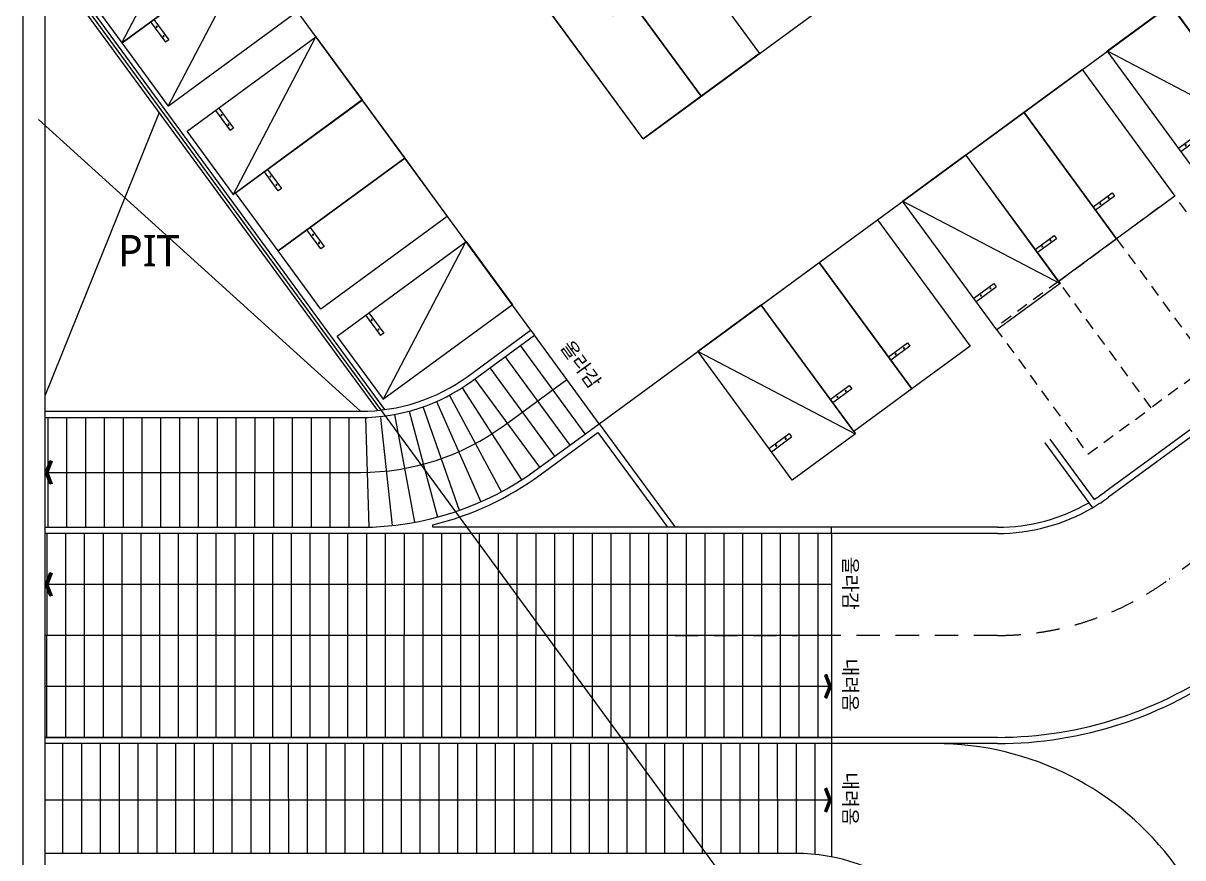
# Model space of a CAD drawing. Header units: millimetres. Extents: x 75184266 to 76346726, y -35077925 to -33679385.
# Drawn here: x 75313281 to 75350275, y -34583339 to -34556720 of the extents above; entities that cross this region are included whole.
import ezdxf
from ezdxf.enums import TextEntityAlignment as Align

# ---------------------------------------------------------------- set-up
doc = ezdxf.new("R2010")
doc.units = ezdxf.units.MM
doc.header["$LTSCALE"] = 50
doc.header["$MEASUREMENT"] = 0
doc.linetypes.add('XR-지하3층$0$-HID', pattern=[2.5, 1.5, -1])
doc.linetypes.add('XR-지하3층$0$HD', pattern=[2.5, 1.5, -1])
doc.layers.get('0').update_dxf_attribs({"linetype": 'CONTINUOUS'})
doc.layers.add('XR-지하3층$0$일반주차', color=8, linetype='CONTINUOUS')
doc.layers.add('XR-지하3층$0$확장형주차', color=8, linetype='CONTINUOUS')
doc.layers.add('건축', color=8, linetype='CONTINUOUS', plot=False)
doc.styles.add('XR-지하3층$0$맑은고딕', font='')
doc.styles.add('XR-지하3층$0$유형1', font='')
doc.styles.get('XR-지하3층$0$맑은고딕').set_extended_font_data('Malgun Gothic')
doc.styles.get('XR-지하3층$0$유형1').set_extended_font_data('Malgun Gothic')

# ---------------------------------------------------------------- blocks, each defined once
blk = doc.blocks.new('XR-지하3층$0$ARROWX')
blk.add_lwpolyline([(-0.2, -0.5), (-0.293, -0.463), (-0.108, 0), (-0.293, 0.463), (-0.2, 0.5), (0, 0)], close=True)
for points in [[(-0.2, 0.5), (-0.293, 0.463), (0, 0), (-0.108, 0)], [(0, 0), (-0.108, 0), (-0.2, -0.5), (-0.293, -0.463)]]:
    blk.add_solid(points)
blk = doc.blocks.new('XR-지하3층$0$일반형 주차')
at = {"layer": 'XR-지하3층$0$일반주차'}
for p, q in [((750, 3865), (0, 3865)), ((0, 3735), (750, 3735)), ((750, 3735), (750, 3865))]:
    blk.add_line(p, q, dxfattribs=at)
blk.add_lwpolyline([(2300, 5000), (0, 5000), (0, 0), (2300, 0)], close=True, dxfattribs=at)
for centre in [(238, 3800), (563, 3800)]:
    blk.add_circle(centre, 17.5, dxfattribs=at)
blk = doc.blocks.new('XR-지하3층$0$확장형 주차')
at = {"layer": 'XR-지하3층$0$확장형주차', "color": 7}
for p, q in [((0, 3965), (800, 3965)), ((0, 3835), (800, 3835)), ((800, 3835), (800, 3965))]:
    blk.add_line(p, q, dxfattribs=at)
blk.add_lwpolyline([(2500, 5100), (0, 0)], dxfattribs=at)
blk.add_lwpolyline([(2500, 5091), (0, 5091), (0, -9), (2500, -9)], close=True, dxfattribs=at)
for centre in [(238, 3900), (613, 3900)]:
    blk.add_circle(centre, 17.5, dxfattribs=at)

msp = doc.modelspace()

# ---------------------------------------------------------------- linework, layer by layer
at = {"layer": '건축', "ltscale": 1000}
for p, q in [((75313281.3, -34601924.1), (75313281.6, -34517008)), ((75313981.3, -34601695), (75313981.6, -34517362.8)), ((75368422.8, -34556549.5), (75347791.2, -34571674.5, 0)), ((75368379.3, -34556828.4), (75347909.5, -34571835.8)), ((75317616.7, -34559571.7), (75313981.4, -34568585.1)), ((75313775, -34559788.7), (75324043, -34569096.9)), ((75331212.2, -34569820.4), (75329142.8, -34566997.8)), ((75330728.3, -34570175.2), (75328658.9, -34567352.5)), ((75330244.5, -34570530), (75328175, -34567707.3)), ((75329760.6, -34570884.7), (75327691.1, -34568062.1)), ((75327286.9, -34568344.4), (75329179.2, -34571288.7)), ((75326468.8, -34568784.7), (75327883.9, -34571985.8)), ((75328545.1, -34571662.4), (75326886.4, -34568580.4)), ((75314065.9, -34569297.1), (75314065.5, -34572797.1)), ((75314665.9, -34569297.2), (75314665.5, -34572797.2)), ((75315265.9, -34569297.3), (75315265.5, -34572797.3)), ((75315865.9, -34569297.3), (75315865.5, -34572797.3)), ((75316465.9, -34569297.4), (75316465.5, -34572797.4)), ((75317065.9, -34569297.4), (75317065.5, -34572797.4)), ((75317665.9, -34569297.5), (75317665.5, -34572797.5)), ((75318265.9, -34569297.6), (75318265.5, -34572797.6)), ((75318865.9, -34569297.6), (75318865.5, -34572797.6)), ((75319465.9, -34569297.7), (75319465.5, -34572797.7)), ((75320065.9, -34569297.7), (75320065.5, -34572797.7)), ((75320665.9, -34569297.8), (75320665.5, -34572797.8)), ((75321265.9, -34569297.9), (75321265.5, -34572797.9)), ((75321865.9, -34569297.9), (75321865.5, -34572797.9)), ((75322465.9, -34569298), (75322465.5, -34572798)), ((75323065.9, -34569298), (75323065.5, -34572798)), ((75323665.9, -34569298.1), (75323665.5, -34572798.1)), ((75324316, -34572793), (75324215.4, -34569294.4)), ((75324682.8, -34569296.9), (75325050.3, -34572743.4)), ((75325778.7, -34572637), (75325139.2, -34569195.9)), ((75325592.6, -34569093.4), (75326496.6, -34572474.6)), ((75327199.7, -34572257.1), (75326036.7, -34568956)), ((75346034.8, -34569986.5), (75347444.7, -34571909.8)), ((75345873.5, -34570104.8), (75345874, -34570105.5)), ((75345874.2, -34570105.8), (75347391.7, -34572175.8)), ((75314030.4, -34572995.9, 0), (75314029.7, -34579495.7, 0)), ((75314630.4, -34572995.9, 0), (75314629.7, -34579495.7, 0)), ((75315230.4, -34572996, 0), (75315229.7, -34579495.7, 0)), ((75315830.4, -34572996, 0), (75315829.7, -34579495.7, 0)), ((75316430.4, -34572996.2, 0), (75316429.7, -34579496, 0)), ((75317030.4, -34572996.2, 0), (75317029.7, -34579496, 0)), ((75317630.4, -34572996.2, 0), (75317629.7, -34579496, 0)), ((75318230.4, -34572996.3, 0), (75318229.7, -34579496, 0)), ((75318830.4, -34572996.3, 0), (75318829.7, -34579496, 0)), ((75319430.4, -34572996.5, 0), (75319429.7, -34579496.3, 0)), ((75320030.4, -34572996.5, 0), (75320029.7, -34579496.3, 0)), ((75320630.4, -34572996.5, 0), (75320629.7, -34579496.3, 0)), ((75321230.4, -34572996.6, 0), (75321229.7, -34579496.3, 0)), ((75321830.4, -34572996.6, 0), (75321829.7, -34579496.3, 0)), ((75322430.4, -34572996.6), (75322429.7, -34579496.3, 0)), ((75323030.4, -34572996.6), (75323029.7, -34579496.3, 0)), ((75323630.4, -34572996.6), (75323629.7, -34579496.3, 0)), ((75324230.4, -34572996.7), (75324229.7, -34579496.3)), ((75324830.4, -34572996.7), (75324829.7, -34579496.3)), ((75325430.4, -34572996.7), (75325429.7, -34579496.3)), ((75326030.4, -34572996.7), (75326029.7, -34579496.3)), ((75326630.4, -34572996.7), (75326629.7, -34579496.3)), ((75327230.4, -34572996.7), (75327229.7, -34579496.3)), ((75327830.4, -34572996.8), (75327829.7, -34579496.3)), ((75328430.4, -34572996.8), (75328429.7, -34579496.3)), ((75329030.4, -34572996.8), (75329029.7, -34579496.3)), ((75329630.4, -34572996.8), (75329629.7, -34579496.3)), ((75330230.4, -34572996.8), (75330229.7, -34579496.3)), ((75330830.4, -34572996.8), (75330829.7, -34579496.3)), ((75331430.4, -34572996.9), (75331429.7, -34579496.3)), ((75332030.4, -34572996.9), (75332029.7, -34579496.3)), ((75332630.4, -34572996.9), (75332629.7, -34579496.3)), ((75333230.4, -34572996.9), (75333229.7, -34579496.3)), ((75333830.4, -34572996.9), (75333829.7, -34579496.3)), ((75334430.4, -34572997), (75334429.7, -34579496.4)), ((75335030.4, -34572997), (75335029.7, -34579496.4)), ((75335630.4, -34572996.9), (75335629.7, -34579496.4)), ((75336230.4, -34572996.9), (75336229.7, -34579496.4)), ((75336830.4, -34572996.9), (75336829.7, -34579496.4)), ((75337430.4, -34572996.9), (75337429.7, -34579496.4)), ((75338030.4, -34572997), (75338029.7, -34579496.4)), ((75338630.4, -34572997), (75338629.7, -34579496.5)), ((75314550.5, -34583196.9), (75314550.1, -34579696.9)), ((75315150.5, -34583196.9), (75315150.1, -34579696.9)), ((75315750.5, -34583196.9), (75315750.1, -34579696.9)), ((75316350.5, -34583196.9), (75316350.1, -34579696.9)), ((75316950.5, -34583196.9), (75316950.1, -34579696.7)), ((75317550.5, -34583196.9), (75317550.1, -34579696.7)), ((75318150.5, -34583196.9), (75318150.1, -34579696.7)), ((75318750.5, -34583196.9), (75318750.1, -34579696.7)), ((75319350.5, -34583196.9), (75319350.1, -34579696.4)), ((75319950.5, -34583196.9), (75319950.1, -34579696.4)), ((75320550.5, -34583196.9), (75320550.1, -34579696.4)), ((75321150.5, -34583196.9), (75321150.1, -34579696.4)), ((75321750.5, -34583196.9), (75321750.1, -34579696.4)), ((75322350.5, -34583196.9), (75322350.1, -34579696.4)), ((75322950.5, -34583196.9), (75322950.1, -34579696.4)), ((75323550.5, -34583196.9), (75323550.1, -34579696.4)), ((75324150.5, -34583196.9), (75324150.1, -34579696.4)), ((75324750.5, -34583196.9), (75324750.1, -34579696.4)), ((75325350.5, -34583196.9), (75325350.1, -34579696.4)), ((75325950.5, -34583196.9), (75325950.1, -34579696.4)), ((75326550.5, -34583196.9), (75326550.1, -34579696.4)), ((75327150.5, -34583196.9), (75327150.1, -34579696.4)), ((75327750.5, -34583196.9), (75327750.1, -34579696.4)), ((75328350.5, -34583196.9), (75328350.1, -34579696.4)), ((75328950.5, -34583196.9), (75328950.1, -34579696.4)), ((75329550.5, -34583196.9), (75329550.1, -34579696.4)), ((75330150.5, -34583196.9), (75330150.1, -34579696.4)), ((75330750.5, -34583196.9), (75330750.1, -34579696.4)), ((75331350.5, -34583196.9), (75331350.1, -34579696.4)), ((75331950.5, -34583196.9), (75331950.1, -34579696.4)), ((75332550.5, -34583196.9), (75332550.1, -34579696.4)), ((75333150.5, -34583196.9), (75333150.1, -34579696.4)), ((75333750.5, -34583196.9), (75333750.1, -34579696.4)), ((75334350.5, -34583196.9), (75334350.1, -34579696.4)), ((75334950.5, -34583196.9), (75334950.1, -34579696.4)), ((75335550.5, -34583196.9), (75335550.1, -34579696.4)), ((75336150.5, -34583196.9), (75336150.1, -34579696.4)), ((75336750.5, -34583196.9), (75336750.1, -34579696.4)), ((75337350.5, -34583196.9), (75337350.1, -34579696.4)), ((75337950.5, -34583197), (75337950.1, -34579696.4)), ((75338550.5, -34583230), (75338550.1, -34579696.4))]:
    msp.add_line(p, q, dxfattribs=at)
at = {"layer": '건축'}
for p, q in [((75333056.4, -34560409.7), (75364187, -34537586.3)), ((75318295.8, -34551267.9), (75329469.8, -34566510)), ((75333056.4, -34560409.7), (75327084.6, -34552264.3))]:
    msp.add_line(p, q, dxfattribs=at)
at = {"layer": '건축', "ltscale": 100}
msp.add_line((75313514.3, -34553806.3), (75339434.6, -34589161.1), dxfattribs=at)
at = {"layer": '건축', "ltscale": 0.5}
for p, q in [((75313981.5, -34554275), (75324810.7, -34569045.9)), ((75313981.5, -34554613.3), (75324581.7, -34569071.9)), ((75329469.9, -34566510), (75329588.1, -34566671.3)), ((75331657.6, -34569493.9), (75329588.1, -34566671.3)), ((75339065.5, -34572996.9), (75313981.4, -34572996.9)), ((75326349.3, -34572796.9), (75326349.3, -34572718.8)), ((75339065.5, -34572796.9), (75326349.3, -34572796.9)), ((75339065.5, -34572996.9), (75339065.5, -34572796.9)), ((75339065.5, -34572997, 0), (75339065.5, -34579497, 0)), ((75339065.5, -34574621.4), (75313981.4, -34574621.4)), ((75339065.5, -34576246.4, 0), (75313981.4, -34576246.4, 0)), ((75339065.5, -34577871.4), (75313981.4, -34577871.4, 0)), ((75339065.5, -34579496.9), (75313981.4, -34579496.9)), ((75313981.4, -34579497, 0), (75339065.5, -34579497, 0)), ((75339065.5, -34579496.9), (75339065.5, -34579696.9)), ((75339065.5, -34579696.9), (75313981.4, -34579696.9)), ((75339065.5, -34579697.6), (75339065.5, -34583297.6)), ((75339065.5, -34581497.5), (75313981.4, -34581496.5)), ((75337921.4, -34583196.9, 0), (75313981.4, -34583196.9, 0))]:
    msp.add_line(p, q, dxfattribs=at)
at = {"layer": '건축', "linetype": 'XR-지하3층$0$HD', "ltscale": 10}
for p, q in [((75354896.9, -34570742.8), (75349843.1, -34574448)), ((75344361.9, -34576246.9), (75339065.5, -34576246.9))]:
    msp.add_line(p, q, dxfattribs=at)
at = {"layer": '건축', "ltscale": 3}
for p, q in [((75344361.9, -34572796.9), (75339065.5, -34572796.9)), ((75344361.9, -34572996.9), (75339065.5, -34572996.9)), ((75344361.9, -34579496.9), (75339065.5, -34579496.9)), ((75344361.9, -34579696.9), (75339065.5, -34579696.9))]:
    msp.add_line(p, q, dxfattribs=at)
at = {"layer": '건축'}
msp.add_lwpolyline([(75331657.9, -34569494.7), (75367385.8, -34543300.9)], dxfattribs=at)
at = {"layer": '건축', "linetype": 'XR-지하3층$0$-HID', "ltscale": 5, "elevation": 0}
for points in [[(75350018.9, -34562233.2), (75348164, -34563593.1), (75351120.3, -34567625.5), (75352975.2, -34566265.6)], [(75346309.1, -34564953), (75348164, -34563593.1), (75351120.3, -34567625.5), (75349265.4, -34568985.4)], [(75346309.1, -34564953), (75344292.8, -34566431.2), (75347249.2, -34570463.6), (75349265.4, -34568985.4)]]:
    msp.add_lwpolyline(points, close=True, dxfattribs=at)
at = {"layer": '건축', "ltscale": 0.5}
for points in [[(75313981.4, -34569096.9), (75324043, -34569096.9, 0.1594891), (75327472.3, -34567974.5), (75329469.9, -34566510)], [(75313981.4, -34569296.9), (75324043, -34569296.9, 0.1594891), (75327590.6, -34568135.8), (75329588.1, -34566671.3)], [(75313981.4, -34571046.9), (75324043, -34571046.9, 0.1594891), (75328625.3, -34569547.1), (75330622.8, -34568082.6)], [(75313981.4, -34572796.9), (75324043, -34572796.9, 0.1594891), (75329660, -34570958.5), (75331657.4, -34569494.1)], [(75326349.3, -34572718.8, 0.0984579), (75329778.3, -34571119.7), (75331614.3, -34569773.6)], [(75326349.3, -34572718.8, 0.098458), (75329778.3, -34571119.7, 0.098458)]]:
    msp.add_lwpolyline(points, format="xyb", dxfattribs=at)
for points in [[(75313981.4, -34569096.9), (75324043, -34569096.9)], [(75331657.4, -34569494.1), (75334078.7, -34572796.9)], [(75331614.3, -34569773.6), (75333830.7, -34572796.9)]]:
    msp.add_lwpolyline(points, dxfattribs=at)
at = {"layer": '건축', "linetype": 'XR-지하3층$0$HD', "ltscale": 10, "elevation": 0}
msp.add_lwpolyline([(75334065.5, -34576247), (75337974.6, -34576247)], dxfattribs=at)
at = {"layer": '건축', "ltscale": 1000}
for radius, start in [(6000, 300.32914), (5800, 302.10813)]:
    msp.add_arc((75344361.9, -34566996.9, 0), radius, start, 306.24693, dxfattribs=at)
at = {"layer": '건축', "ltscale": 3}
for radius, end in [(5800, 300.12437), (6000, 300.32914), (12500, 306.1676), (12700, 306.1676)]:
    msp.add_arc((75344361.9, -34566996.9, 0), radius, 270, end, dxfattribs=at)
at = {"layer": '건축', "linetype": 'XR-지하3층$0$HD', "ltscale": 10}
msp.add_arc((75344361.9, -34566996.9, 0), 9250, 270, 306.33915, dxfattribs=at)
at = {"layer": '건축'}
msp.add_arc((75342384.1, -34589196.9, 0), 9500, 36.24693, 90, dxfattribs=at)
at = {"layer": '건축', "ltscale": 0.5}
msp.add_arc((75337921.4, -34589196.9, 0), 6000, 51.58789, 90, dxfattribs=at)

# ---------------------------------------------------------------- block references
at = {"layer": '건축', "xscale": -1}
for name, p, rotation in [('XR-지하3층$0$확장형 주차', (75319065.9, -34552318.4), 126.2469333594608), ('XR-지하3층$0$일반형 주차', (75336766.1, -34557689.9), 36.24693336340453), ('XR-지하3층$0$확장형 주차', (75320544, -34554334.6), 126.2469333594608), ('XR-지하3층$0$일반형 주차', (75349885.2, -34556131.4), 216.2469333634046), ('XR-지하3층$0$일반형 주차', (75334911.2, -34559049.8), 36.24693336340453), ('XR-지하3층$0$확장형 주차', (75347869, -34557609.5), 216.2469333634046), ('XR-지하3층$0$확장형 주차', (75322613.4, -34557157.3), 126.2469333594608), ('XR-지하3층$0$일반형 주차', (75345207.7, -34559560.7), 216.2469333634046), ('XR-지하3층$0$일반형 주차', (75324091.5, -34559173.5), 126.2469333594608), ('XR-지하3층$0$일반형 주차', (75343352.8, -34560920.6), 216.2469333634046), ('XR-지하3층$0$일반형 주차', (75325451.4, -34561028.4), 126.2469333594608), ('XR-지하3층$0$확장형 주차', (75341336.6, -34562398.8), 216.2469333634046), ('XR-지하3층$0$일반형 주차', (75338676.3, -34564350.2), 216.2469333634046), ('XR-지하3층$0$확장형 주차', (75327402.6, -34563689.8), 126.2469333594608), ('XR-지하3층$0$일반형 주차', (75336821.4, -34565710.1), 216.2469333634046), ('XR-지하3층$0$확장형 주차', (75334805.3, -34567188.2), 216.2469333634046)]:
    msp.add_blockref(name, p, dxfattribs=dict(at, rotation=rotation))
at = {"layer": '건축', "yscale": 756}
for p, xscale, zscale, rotation in [((75313981.4, -34571047), 756, 756, 179.9999999971767), ((75313981.4, -34574621.4), 756, 756, 179.9999999971767), ((75339065.5, -34577870.8), -756, 756.0000000000008, 180.0000000028233), ((75339065.5, -34581497.5), -756, 756.0000000000008, 180.0000000028233)]:
    msp.add_blockref('XR-지하3층$0$ARROWX', p, dxfattribs=dict(at, xscale=xscale, zscale=zscale, rotation=rotation))

# ---------------------------------------------------------------- texts
at = {"layer": '건축', "style": 'XR-지하3층$0$맑은고딕'}
msp.add_text('PIT', height=1000, dxfattribs=at).set_placement((75317286.2, -34563973.4), align=Align.MIDDLE_CENTER)
at = {"layer": '건축', "style": 'XR-지하3층$0$유형1', "text_generation_flag": 6}
for s, rotation, p in [('올라감', 125.61628, (75330783.8, -34567810.7)), ('올라감', 90, (75339313.7, -34574582.1, -22527.2)), ('내려옴', 90, (75339313.7, -34577832.1, -22527.2)), ('내려옴', 90, (75339313.7, -34581459, -22527.2))]:
    msp.add_text(s, height=450, rotation=rotation, dxfattribs=at).set_placement(p, align=Align.BOTTOM_CENTER)

doc.saveas('drawing.dxf')
